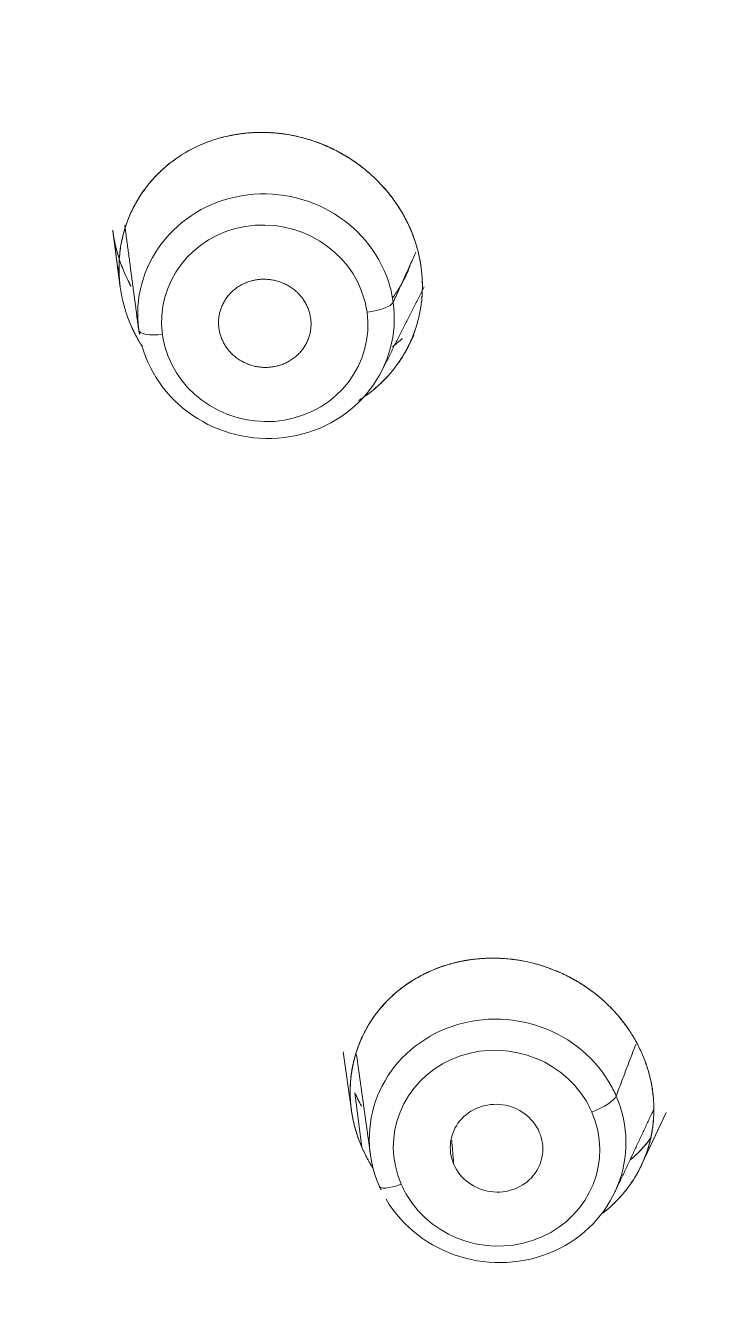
# Model space of a CAD drawing. Extents: x 5217 to 6345, y 0 to 827.
# Drawn here: x 5714.03 to 5722.29, y 477.09 to 492.23 of the extents above; entities that cross this region are included whole.
import ezdxf

# ---------------------------------------------------------------- set-up
doc = ezdxf.new("R2010")
doc.units = 0
doc.header["$LTSCALE"] = 30
doc.header["$MEASUREMENT"] = 0
doc.layers.add('1', color=7, linetype='CONTINUOUS')

msp = doc.modelspace()

# ---------------------------------------------------------------- linework, layer by layer
at = {"layer": '1', "color": 7, "linetype": 'Continuous', "lineweight": 18}
for p, q in [((5715.067, 489.795), (5715.156, 489.124)), ((5715.067, 489.795), (5715.156, 489.124)), ((5715.068, 489.787), (5715.157, 489.116)), ((5715.068, 489.787), (5715.157, 489.116)), ((5718.574, 488.412), (5718.643, 488.55)), ((5718.566, 488.397), (5718.574, 488.412)), ((5717.804, 480.041), (5717.902, 479.343)), ((5717.804, 480.041), (5717.902, 479.343)), ((5717.96, 480.01), (5718.127, 478.818)), ((5717.942, 479.556), (5718.025, 478.908)), ((5718.025, 478.908), (5717.942, 479.556)), ((5717.942, 479.556), (5718.025, 478.908)), ((5718.025, 478.908), (5717.942, 479.556)), ((5721.346, 478.698), (5721.638, 479.32)), ((5721.354, 478.716), (5721.638, 479.32))]:
    msp.add_line(p, q, dxfattribs=at)
for centre, major_axis, ratio, start_param, end_param in [((5757.244, 496.519), (-59.628, 0), 0.953717, 0, 1.529457), ((5757.244, 496.519), (-59.628, 0), 0.953717, 0, 1.529457), ((5716.887, 488.774), (-1.504, 0.254), 0.950356, 3.554809, 6.573626), ((5716.887, 488.774), (1.504, -0.254), 0.950356, 3.554809, 6.573626), ((5719.637, 478.984), (-1.508, 0.228), 0.946387, 3.799854, 6.818672), ((5719.637, 478.984), (1.508, -0.228), 0.946387, 3.799854, 6.818672), ((5719.624, 478.897), (-0.544, 0.082), 0.946387, 3.677079, 6.818672), ((5719.624, 478.897), (0.544, -0.082), 0.946387, 3.677079, 6.818672)]:
    msp.add_ellipse(centre, major_axis=major_axis, ratio=ratio, start_param=start_param, end_param=end_param, dxfattribs=at)
at = {"layer": '1', "color": 7, "linetype": 'Continuous', "lineweight": 13}
for centre, major_axis, ratio, start_param, end_param in [((5716.872, 488.69), (1.209, -0.205), 0.950356, 0.413216, 3.432033), ((5716.887, 488.774), (-1.504, 0.254), 0.950356, 3.432033, 3.554809), ((5716.872, 488.69), (1.209, -0.205), 0.950356, 0.290441, 0.413216), ((5718.102, 488.915), (0.297, 0.041), 0.298133, 4.618898, 6.097511), ((5716.872, 488.69), (1.209, -0.205), 0.950356, 3.554809, 6.573626), ((5715.674, 488.649), (0.297, 0.041), 0.298133, 3.140285, 4.618898), ((5716.872, 488.69), (1.209, -0.205), 0.950356, 3.432033, 3.554809), ((5719.624, 478.897), (1.213, -0.184), 0.946387, 0.658261, 3.677079), ((5719.637, 478.984), (-1.508, 0.228), 0.946387, 3.677079, 3.799854), ((5719.624, 478.897), (1.213, -0.184), 0.946387, 0.535486, 0.658261), ((5720.77, 479.421), (0.275, 0.12), 0.277816, 4.53995, 6.018563), ((5719.624, 478.897), (1.213, -0.184), 0.946387, 3.799854, 6.818672), ((5718.507, 478.566), (0.275, 0.12), 0.277816, 3.061337, 4.53995), ((5719.624, 478.897), (1.213, -0.184), 0.946387, 3.677079, 3.799854)]:
    msp.add_ellipse(centre, major_axis=major_axis, ratio=ratio, start_param=start_param, end_param=end_param, dxfattribs=at)
at = {"layer": '1', "color": 7, "linetype": 'Continuous', "lineweight": 18}
for points, knots in [([(5759.712, 439.668), (5760.292, 439.691), (5761.968, 439.78), (5764.735, 440.04), (5767.995, 440.52), (5771.222, 441.172), (5774.407, 441.992), (5777.54, 442.979), (5780.611, 444.129), (5783.61, 445.439), (5786.529, 446.905), (5789.359, 448.523), (5792.092, 450.287), (5794.718, 452.192), (5797.229, 454.232), (5799.619, 456.402), (5801.88, 458.694), (5804.005, 461.101), (5805.987, 463.617), (5807.821, 466.233), (5809.501, 468.942), (5811.021, 471.735), (5812.378, 474.604), (5813.566, 477.54), (5814.583, 480.534), (5815.426, 483.576), (5816.091, 486.659), (5816.577, 489.772), (5816.882, 492.905), (5817.005, 496.05), (5816.947, 499.196), (5816.706, 502.335), (5816.285, 505.456), (5815.684, 508.55), (5814.904, 511.608), (5813.949, 514.62), (5812.822, 517.578), (5811.525, 520.471), (5810.063, 523.292), (5808.44, 526.031), (5806.66, 528.681), (5804.731, 531.234), (5802.657, 533.681), (5800.444, 536.015), (5798.1, 538.229), (5795.631, 540.316), (5793.045, 542.27), (5790.35, 544.085), (5787.555, 545.755), (5784.667, 547.276), (5781.695, 548.643), (5778.649, 549.85), (5775.538, 550.896), (5772.371, 551.776), (5769.157, 552.489), (5765.908, 553.031), (5762.632, 553.401), (5759.34, 553.598), (5756.041, 553.622), (5752.746, 553.471), (5749.464, 553.148), (5746.207, 552.652), (5742.982, 551.986), (5739.802, 551.151), (5736.674, 550.149), (5733.609, 548.985), (5730.617, 547.661), (5727.705, 546.181), (5724.883, 544.551), (5722.16, 542.774), (5719.544, 540.857), (5717.043, 538.805), (5714.664, 536.624), (5712.415, 534.322), (5710.302, 531.904), (5708.333, 529.379), (5706.512, 526.755), (5704.847, 524.038), (5703.34, 521.238), (5701.998, 518.363), (5700.825, 515.422), (5699.823, 512.423), (5698.996, 509.377), (5698.347, 506.291), (5697.877, 503.176), (5697.588, 500.041), (5697.48, 496.896), (5697.555, 493.75), (5697.811, 490.612), (5698.249, 487.493), (5698.866, 484.402), (5699.661, 481.348), (5700.631, 478.34), (5701.774, 475.388), (5703.085, 472.5), (5704.562, 469.686), (5706.199, 466.954), (5707.991, 464.313), (5709.934, 461.769), (5712.021, 459.332), (5714.245, 457.008), (5716.601, 454.805), (5719.08, 452.73), (5721.676, 450.788), (5724.38, 448.985), (5727.184, 447.328), (5730.08, 445.82), (5733.058, 444.468), (5736.111, 443.274), (5739.227, 442.243), (5742.399, 441.377), (5745.616, 440.68), (5748.868, 440.153), (5751.926, 439.822), (5753.898, 439.702), (5754.776, 439.668)], [0, 0, 0, 0, 0.004702, 0.013606, 0.022511, 0.031416, 0.040321, 0.049226, 0.058131, 0.067035, 0.07594, 0.084844, 0.093748, 0.102652, 0.111556, 0.120459, 0.129362, 0.138265, 0.147168, 0.15607, 0.164972, 0.173874, 0.182775, 0.191676, 0.200577, 0.209478, 0.218378, 0.227279, 0.236179, 0.245079, 0.253978, 0.262878, 0.271778, 0.280678, 0.289578, 0.298478, 0.307379, 0.316279, 0.32518, 0.334081, 0.342982, 0.351884, 0.360785, 0.369687, 0.37859, 0.387493, 0.396396, 0.405299, 0.414202, 0.423106, 0.43201, 0.440914, 0.449818, 0.458723, 0.467628, 0.476532, 0.485437, 0.494342, 0.503247, 0.512152, 0.521057, 0.529962, 0.538867, 0.547772, 0.556677, 0.565582, 0.574486, 0.583391, 0.592295, 0.601199, 0.610103, 0.619007, 0.62791, 0.636813, 0.645716, 0.654619, 0.663521, 0.672423, 0.681325, 0.690226, 0.699127, 0.708028, 0.716929, 0.725829, 0.734729, 0.743629, 0.752529, 0.761429, 0.770329, 0.779229, 0.788129, 0.797029, 0.805929, 0.814829, 0.82373, 0.832631, 0.841532, 0.850433, 0.859334, 0.868236, 0.877138, 0.886041, 0.894944, 0.903847, 0.91275, 0.921653, 0.930557, 0.939461, 0.948365, 0.95727, 0.966174, 0.975079, 0.983983, 0.992888, 1, 1, 1, 1]), ([(5793.07, 451.033), (5793.622, 451.416), (5795.04, 452.443), (5797.228, 454.234), (5799.62, 456.401), (5801.88, 458.694), (5804.005, 461.101), (5805.987, 463.617), (5807.821, 466.233), (5809.501, 468.942), (5811.021, 471.735), (5812.378, 474.604), (5813.566, 477.54), (5814.583, 480.534), (5815.426, 483.576), (5816.091, 486.659), (5816.577, 489.772), (5816.882, 492.905), (5817.005, 496.05), (5816.947, 499.196), (5816.706, 502.335), (5816.285, 505.456), (5815.684, 508.55), (5814.904, 511.608), (5813.949, 514.62), (5812.822, 517.578), (5811.525, 520.471), (5810.063, 523.292), (5808.44, 526.031), (5806.66, 528.681), (5804.731, 531.234), (5802.657, 533.681), (5800.444, 536.015), (5798.1, 538.229), (5795.631, 540.316), (5793.045, 542.27), (5790.35, 544.085), (5787.555, 545.755), (5784.667, 547.276), (5781.695, 548.643), (5778.649, 549.85), (5775.538, 550.896), (5772.371, 551.776), (5769.157, 552.489), (5765.908, 553.031), (5762.632, 553.401), (5759.34, 553.598), (5756.041, 553.622), (5752.746, 553.471), (5749.464, 553.148), (5746.207, 552.652), (5742.982, 551.986), (5739.802, 551.151), (5736.674, 550.149), (5733.609, 548.985), (5730.617, 547.661), (5727.705, 546.181), (5724.883, 544.551), (5722.16, 542.774), (5719.544, 540.857), (5717.043, 538.805), (5714.664, 536.624), (5712.415, 534.322), (5710.302, 531.904), (5708.333, 529.379), (5706.512, 526.755), (5704.847, 524.038), (5703.34, 521.238), (5701.998, 518.363), (5700.825, 515.422), (5699.823, 512.423), (5698.996, 509.377), (5698.347, 506.291), (5697.877, 503.176), (5697.588, 500.041), (5697.48, 496.896), (5697.555, 493.75), (5697.811, 490.612), (5698.249, 487.493), (5698.866, 484.402), (5699.661, 481.348), (5700.631, 478.34), (5701.774, 475.388), (5703.085, 472.5), (5704.562, 469.686), (5706.199, 466.954), (5707.991, 464.313), (5709.934, 461.769), (5712.021, 459.332), (5714.246, 457.009), (5716.6, 454.804), (5719.085, 452.736), (5720.978, 451.284), (5722.066, 450.56), (5722.254, 450.437)], [0, 0, 0, 0, 0.006833, 0.017845, 0.028856, 0.039868, 0.050878, 0.061889, 0.072899, 0.083908, 0.094918, 0.105926, 0.116935, 0.127943, 0.138951, 0.149959, 0.160966, 0.171973, 0.18298, 0.193987, 0.204994, 0.216001, 0.227008, 0.238016, 0.249023, 0.26003, 0.271038, 0.282046, 0.293055, 0.304063, 0.315072, 0.326082, 0.337091, 0.348102, 0.359112, 0.370123, 0.381134, 0.392146, 0.403157, 0.414169, 0.425182, 0.436194, 0.447207, 0.45822, 0.469233, 0.480246, 0.491259, 0.502272, 0.513286, 0.524299, 0.535313, 0.546326, 0.557339, 0.568352, 0.579365, 0.590378, 0.601391, 0.612403, 0.623416, 0.634428, 0.645439, 0.656451, 0.667462, 0.678472, 0.689483, 0.700493, 0.711502, 0.722512, 0.73352, 0.744529, 0.755537, 0.766545, 0.777553, 0.78856, 0.799567, 0.810574, 0.821581, 0.832588, 0.843595, 0.854602, 0.865609, 0.876617, 0.887624, 0.898632, 0.90964, 0.920649, 0.931657, 0.942666, 0.953676, 0.964686, 0.975696, 0.986706, 0.997717, 1, 1, 1, 1]), ([(5715.157, 489.116), (5715.156, 489.123), (5715.154, 489.137), (5715.152, 489.158), (5715.15, 489.179), (5715.148, 489.2), (5715.146, 489.221), (5715.145, 489.241), (5715.144, 489.262), (5715.143, 489.283), (5715.142, 489.304), (5715.142, 489.325), (5715.142, 489.346), (5715.142, 489.367), (5715.142, 489.388), (5715.143, 489.408), (5715.144, 489.429), (5715.146, 489.471), (5715.152, 489.535), (5715.164, 489.618), (5715.181, 489.701), (5715.209, 489.811), (5715.255, 489.946), (5715.329, 490.101), (5715.42, 490.248), (5715.562, 490.43), (5715.774, 490.629), (5716.025, 490.777), (5716.242, 490.863), (5716.412, 490.911), (5716.588, 490.943), (5716.766, 490.958), (5716.945, 490.956), (5717.122, 490.937), (5717.296, 490.902), (5717.464, 490.853), (5717.625, 490.789), (5717.779, 490.711), (5717.926, 490.62), (5718.066, 490.516), (5718.196, 490.4), (5718.314, 490.273), (5718.42, 490.137), (5718.497, 490.017), (5718.551, 489.917), (5718.588, 489.841), (5718.621, 489.763), (5718.645, 489.698), (5718.662, 489.648), (5718.673, 489.612), (5718.683, 489.576), (5718.693, 489.54), (5718.701, 489.504), (5718.709, 489.468), (5718.716, 489.431), (5718.723, 489.395), (5718.726, 489.37), (5718.728, 489.358)], [0, 0, 0, 0, 0.003842, 0.007683, 0.011523, 0.015363, 0.019203, 0.023044, 0.026887, 0.030731, 0.034577, 0.038427, 0.04228, 0.046136, 0.049998, 0.053864, 0.057735, 0.061612, 0.077338, 0.093024, 0.108704, 0.124414, 0.156749, 0.188899, 0.22119, 0.253947, 0.318993, 0.382775, 0.414663, 0.44671, 0.479081, 0.510956, 0.542577, 0.574412, 0.605406, 0.636029, 0.666079, 0.696092, 0.726319, 0.756672, 0.787401, 0.817725, 0.847956, 0.87841, 0.893596, 0.908756, 0.92393, 0.939159, 0.945952, 0.952729, 0.959493, 0.966247, 0.972995, 0.979741, 0.986488, 0.99324, 1, 1, 1, 1]), ([(5715.157, 489.116), (5715.156, 489.123), (5715.154, 489.137), (5715.152, 489.158), (5715.15, 489.179), (5715.148, 489.2), (5715.146, 489.221), (5715.145, 489.241), (5715.144, 489.262), (5715.143, 489.283), (5715.142, 489.304), (5715.142, 489.325), (5715.142, 489.346), (5715.142, 489.367), (5715.142, 489.388), (5715.143, 489.408), (5715.144, 489.429), (5715.146, 489.471), (5715.152, 489.535), (5715.164, 489.618), (5715.181, 489.701), (5715.209, 489.811), (5715.255, 489.946), (5715.329, 490.101), (5715.42, 490.248), (5715.562, 490.43), (5715.774, 490.629), (5716.025, 490.777), (5716.242, 490.863), (5716.412, 490.911), (5716.588, 490.943), (5716.766, 490.958), (5716.945, 490.956), (5717.122, 490.937), (5717.296, 490.902), (5717.464, 490.853), (5717.625, 490.789), (5717.779, 490.711), (5717.926, 490.62), (5718.066, 490.516), (5718.196, 490.4), (5718.314, 490.273), (5718.42, 490.137), (5718.497, 490.017), (5718.551, 489.917), (5718.588, 489.841), (5718.621, 489.763), (5718.645, 489.698), (5718.662, 489.648), (5718.673, 489.612), (5718.683, 489.576), (5718.693, 489.54), (5718.701, 489.504), (5718.709, 489.468), (5718.716, 489.431), (5718.723, 489.395), (5718.726, 489.37), (5718.728, 489.358)], [0, 0, 0, 0, 0.003842, 0.007683, 0.011523, 0.015363, 0.019203, 0.023044, 0.026887, 0.030731, 0.034577, 0.038427, 0.04228, 0.046136, 0.049998, 0.053864, 0.057735, 0.061612, 0.077338, 0.093024, 0.108704, 0.124414, 0.156749, 0.188899, 0.22119, 0.253947, 0.318993, 0.382775, 0.414663, 0.44671, 0.479081, 0.510956, 0.542577, 0.574412, 0.605406, 0.636029, 0.666079, 0.696092, 0.726319, 0.756672, 0.787401, 0.817725, 0.847956, 0.87841, 0.893596, 0.908756, 0.92393, 0.939159, 0.945952, 0.952729, 0.959493, 0.966247, 0.972995, 0.979741, 0.986488, 0.99324, 1, 1, 1, 1]), ([(5718.728, 489.358), (5718.727, 489.365), (5718.725, 489.378), (5718.722, 489.398), (5718.719, 489.419), (5718.715, 489.439), (5718.711, 489.459), (5718.707, 489.479), (5718.702, 489.499), (5718.698, 489.519), (5718.693, 489.54), (5718.688, 489.56), (5718.682, 489.58), (5718.676, 489.6), (5718.671, 489.62), (5718.664, 489.64), (5718.658, 489.66), (5718.644, 489.7), (5718.622, 489.76), (5718.589, 489.839), (5718.551, 489.916), (5718.498, 490.015), (5718.423, 490.133), (5718.319, 490.268), (5718.199, 490.397), (5718.072, 490.511), (5717.939, 490.611), (5717.796, 490.701), (5717.637, 490.783), (5717.476, 490.848), (5717.304, 490.9), (5717.12, 490.939), (5716.963, 490.954), (5716.844, 490.957), (5716.779, 490.956), (5716.718, 490.953), (5716.655, 490.949), (5716.579, 490.94), (5716.494, 490.926), (5716.403, 490.907), (5716.305, 490.881), (5716.194, 490.844), (5716.081, 490.797), (5715.971, 490.741), (5715.866, 490.678), (5715.754, 490.599), (5715.639, 490.502), (5715.521, 490.38), (5715.415, 490.243), (5715.324, 490.092), (5715.253, 489.938), (5715.205, 489.799), (5715.174, 489.675), (5715.156, 489.566), (5715.144, 489.455), (5715.141, 489.368), (5715.142, 489.306), (5715.143, 489.268), (5715.145, 489.23), (5715.148, 489.192), (5715.152, 489.154), (5715.156, 489.129), (5715.157, 489.116)], [0, 0, 0, 0, 0.003718, 0.007442, 0.011172, 0.014909, 0.018651, 0.022399, 0.026153, 0.029913, 0.033679, 0.037452, 0.04123, 0.045015, 0.048805, 0.052602, 0.056405, 0.060214, 0.075564, 0.090905, 0.106239, 0.121567, 0.150728, 0.180688, 0.211794, 0.243276, 0.270331, 0.299196, 0.33122, 0.363886, 0.390061, 0.425489, 0.463242, 0.473406, 0.48894, 0.497764, 0.506337, 0.522869, 0.538515, 0.5532, 0.572836, 0.594147, 0.617136, 0.639714, 0.66232, 0.684954, 0.71606, 0.74611, 0.780285, 0.813667, 0.845319, 0.875619, 0.896304, 0.916936, 0.937514, 0.95804, 0.965105, 0.972141, 0.979148, 0.986127, 0.993078, 1, 1, 1, 1]), ([(5718.728, 489.358), (5718.727, 489.365), (5718.725, 489.378), (5718.722, 489.398), (5718.719, 489.419), (5718.715, 489.439), (5718.711, 489.459), (5718.707, 489.479), (5718.702, 489.499), (5718.698, 489.519), (5718.693, 489.54), (5718.688, 489.56), (5718.682, 489.58), (5718.676, 489.6), (5718.671, 489.62), (5718.664, 489.64), (5718.658, 489.66), (5718.644, 489.7), (5718.622, 489.76), (5718.589, 489.839), (5718.551, 489.916), (5718.498, 490.015), (5718.423, 490.133), (5718.319, 490.268), (5718.199, 490.397), (5718.072, 490.511), (5717.939, 490.611), (5717.796, 490.701), (5717.637, 490.783), (5717.476, 490.848), (5717.304, 490.9), (5717.137, 490.935), (5716.979, 490.953), (5716.86, 490.957), (5716.778, 490.956), (5716.718, 490.953), (5716.655, 490.949), (5716.579, 490.94), (5716.494, 490.926), (5716.403, 490.907), (5716.305, 490.881), (5716.194, 490.844), (5716.081, 490.797), (5715.971, 490.741), (5715.866, 490.678), (5715.754, 490.599), (5715.639, 490.502), (5715.521, 490.38), (5715.415, 490.243), (5715.324, 490.092), (5715.253, 489.938), (5715.208, 489.807), (5715.181, 489.7), (5715.164, 489.618), (5715.152, 489.534), (5715.146, 489.465), (5715.143, 489.412), (5715.142, 489.375), (5715.141, 489.338), (5715.142, 489.3), (5715.143, 489.263), (5715.146, 489.226), (5715.149, 489.19), (5715.152, 489.153), (5715.156, 489.129), (5715.157, 489.116)], [0, 0, 0, 0, 0.003718, 0.007442, 0.011172, 0.014908, 0.01865, 0.022398, 0.026152, 0.029913, 0.033679, 0.037451, 0.041229, 0.045014, 0.048804, 0.052601, 0.056404, 0.060213, 0.075562, 0.090904, 0.106237, 0.121565, 0.150725, 0.180685, 0.21179, 0.243272, 0.270327, 0.299191, 0.331214, 0.36388, 0.390054, 0.425482, 0.453983, 0.473858, 0.488941, 0.497765, 0.506338, 0.52287, 0.538515, 0.5532, 0.572836, 0.594146, 0.617135, 0.639713, 0.662318, 0.684952, 0.716057, 0.746107, 0.780281, 0.813663, 0.845314, 0.875613, 0.891367, 0.907109, 0.92284, 0.938559, 0.945479, 0.952377, 0.95925, 0.9661, 0.972927, 0.97973, 0.98651, 0.993267, 1, 1, 1, 1]), ([(5715.284, 489.129), (5715.28, 489.136), (5715.261, 489.173), (5715.228, 489.239), (5715.189, 489.329), (5715.161, 489.403), (5715.142, 489.461), (5715.13, 489.502), (5715.118, 489.542), (5715.107, 489.583), (5715.097, 489.624), (5715.088, 489.664), (5715.081, 489.705), (5715.074, 489.746), (5715.07, 489.773), (5715.068, 489.787)], [0, 0, 0, 0, 0.036025, 0.175773, 0.315394, 0.454893, 0.516308, 0.57751, 0.638501, 0.699279, 0.759846, 0.820201, 0.880345, 0.940278, 1, 1, 1, 1]), ([(5715.068, 489.787), (5715.069, 489.779), (5715.071, 489.765), (5715.074, 489.743), (5715.078, 489.721), (5715.082, 489.699), (5715.086, 489.678), (5715.09, 489.656), (5715.095, 489.634), (5715.1, 489.613), (5715.105, 489.591), (5715.111, 489.57), (5715.116, 489.548), (5715.122, 489.526), (5715.129, 489.505), (5715.135, 489.484), (5715.142, 489.462), (5715.149, 489.441), (5715.164, 489.396), (5715.19, 489.328), (5715.228, 489.238), (5715.261, 489.172), (5715.28, 489.136), (5715.284, 489.129)], [0, 0, 0, 0, 0.032098, 0.064189, 0.096274, 0.128359, 0.160447, 0.192542, 0.224647, 0.256767, 0.288904, 0.321063, 0.353248, 0.385462, 0.417708, 0.449992, 0.482315, 0.514682, 0.547097, 0.686708, 0.825953, 0.96513, 1, 1, 1, 1]), ([(5715.068, 489.787), (5715.069, 489.779), (5715.071, 489.765), (5715.074, 489.743), (5715.078, 489.721), (5715.082, 489.699), (5715.086, 489.678), (5715.09, 489.656), (5715.095, 489.634), (5715.1, 489.613), (5715.105, 489.591), (5715.111, 489.57), (5715.116, 489.548), (5715.122, 489.526), (5715.129, 489.505), (5715.135, 489.484), (5715.142, 489.462), (5715.149, 489.441), (5715.164, 489.396), (5715.19, 489.328), (5715.228, 489.238), (5715.261, 489.172), (5715.28, 489.136), (5715.284, 489.129)], [0, 0, 0, 0, 0.032098, 0.064189, 0.096274, 0.128359, 0.160447, 0.192542, 0.224647, 0.256767, 0.288904, 0.321063, 0.353248, 0.385462, 0.417708, 0.449992, 0.482315, 0.514682, 0.547097, 0.686708, 0.825953, 0.96513, 1, 1, 1, 1]), ([(5715.284, 489.129), (5715.28, 489.136), (5715.261, 489.173), (5715.228, 489.239), (5715.189, 489.329), (5715.161, 489.403), (5715.142, 489.461), (5715.13, 489.502), (5715.118, 489.542), (5715.107, 489.583), (5715.097, 489.624), (5715.088, 489.664), (5715.081, 489.705), (5715.074, 489.746), (5715.07, 489.773), (5715.068, 489.787)], [0, 0, 0, 0, 0.036025, 0.175773, 0.315394, 0.454893, 0.516308, 0.57751, 0.638501, 0.699279, 0.759846, 0.820201, 0.880345, 0.940278, 1, 1, 1, 1]), ([(5718.604, 489.395), (5718.579, 489.322), (5718.548, 489.251), (5718.488, 489.138), (5718.461, 489.094), (5718.418, 489.031), (5718.405, 489.012), (5718.39, 488.993)], [0, 0, 0, 0, 0.508192, 0.508192, 0.845973, 0.845973, 1, 1, 1, 1]), ([(5717.984, 487.773), (5717.995, 487.78), (5718.056, 487.819), (5718.159, 487.894), (5718.28, 488.004), (5718.388, 488.122), (5718.485, 488.254), (5718.57, 488.399), (5718.638, 488.549), (5718.68, 488.677), (5718.706, 488.782), (5718.722, 488.864), (5718.734, 488.946), (5718.74, 489.015), (5718.743, 489.071), (5718.744, 489.112), (5718.744, 489.153), (5718.743, 489.195), (5718.74, 489.236), (5718.737, 489.277), (5718.733, 489.317), (5718.73, 489.345), (5718.728, 489.358)], [0, 0, 0, 0, 0.020717, 0.117652, 0.204262, 0.285161, 0.378354, 0.47048, 0.559078, 0.645294, 0.689999, 0.734735, 0.779506, 0.824314, 0.846521, 0.868656, 0.890721, 0.912716, 0.934641, 0.956496, 0.978282, 1, 1, 1, 1]), ([(5717.984, 487.773), (5717.995, 487.78), (5718.056, 487.819), (5718.159, 487.894), (5718.28, 488.004), (5718.388, 488.122), (5718.485, 488.254), (5718.57, 488.399), (5718.638, 488.549), (5718.68, 488.677), (5718.706, 488.782), (5718.722, 488.864), (5718.734, 488.946), (5718.74, 489.015), (5718.743, 489.071), (5718.744, 489.112), (5718.744, 489.153), (5718.743, 489.195), (5718.74, 489.236), (5718.737, 489.277), (5718.733, 489.317), (5718.73, 489.345), (5718.728, 489.358)], [0, 0, 0, 0, 0.020717, 0.117652, 0.204262, 0.285161, 0.378354, 0.47048, 0.559078, 0.645294, 0.689999, 0.734735, 0.779506, 0.824314, 0.846521, 0.868656, 0.890721, 0.912716, 0.934641, 0.956496, 0.978282, 1, 1, 1, 1]), ([(5718.728, 489.358), (5718.729, 489.351), (5718.731, 489.337), (5718.733, 489.317), (5718.735, 489.296), (5718.737, 489.275), (5718.739, 489.255), (5718.74, 489.234), (5718.742, 489.213), (5718.742, 489.193), (5718.743, 489.172), (5718.743, 489.151), (5718.744, 489.131), (5718.743, 489.11), (5718.743, 489.089), (5718.742, 489.069), (5718.741, 489.048), (5718.739, 489.006), (5718.734, 488.945), (5718.722, 488.863), (5718.706, 488.782), (5718.68, 488.675), (5718.636, 488.545), (5718.568, 488.394), (5718.483, 488.251), (5718.383, 488.117), (5718.27, 487.993), (5718.156, 487.893), (5718.079, 487.836), (5718.046, 487.813)], [0, 0, 0, 0, 0.011512, 0.023014, 0.03451, 0.046001, 0.057488, 0.068975, 0.080462, 0.091952, 0.103447, 0.114949, 0.126459, 0.137979, 0.149512, 0.161059, 0.172622, 0.184204, 0.230563, 0.276799, 0.323032, 0.369385, 0.462599, 0.555873, 0.649762, 0.74442, 0.838958, 0.93288, 1, 1, 1, 1]), ([(5718.728, 489.358), (5718.729, 489.351), (5718.731, 489.337), (5718.733, 489.317), (5718.735, 489.296), (5718.737, 489.275), (5718.739, 489.255), (5718.74, 489.234), (5718.742, 489.213), (5718.742, 489.193), (5718.743, 489.172), (5718.743, 489.151), (5718.744, 489.131), (5718.743, 489.11), (5718.743, 489.089), (5718.742, 489.069), (5718.741, 489.048), (5718.739, 489.006), (5718.734, 488.945), (5718.722, 488.863), (5718.706, 488.782), (5718.68, 488.675), (5718.636, 488.545), (5718.568, 488.394), (5718.483, 488.251), (5718.383, 488.117), (5718.27, 487.993), (5718.156, 487.893), (5718.079, 487.836), (5718.046, 487.813)], [0, 0, 0, 0, 0.011512, 0.023014, 0.03451, 0.046001, 0.057488, 0.068975, 0.080462, 0.091952, 0.103447, 0.114949, 0.126459, 0.137979, 0.149512, 0.161059, 0.172622, 0.184204, 0.230563, 0.276799, 0.323032, 0.369385, 0.462599, 0.555873, 0.649762, 0.74442, 0.838958, 0.93288, 1, 1, 1, 1]), ([(5715.157, 489.116), (5715.158, 489.11), (5715.16, 489.096), (5715.163, 489.076), (5715.167, 489.056), (5715.17, 489.036), (5715.174, 489.016), (5715.178, 488.996), (5715.183, 488.976), (5715.187, 488.956), (5715.192, 488.936), (5715.197, 488.916), (5715.203, 488.896), (5715.208, 488.876), (5715.214, 488.856), (5715.22, 488.836), (5715.227, 488.816), (5715.24, 488.776), (5715.262, 488.717), (5715.295, 488.639), (5715.332, 488.562), (5715.371, 488.49), (5715.398, 488.444), (5715.411, 488.424)], [0, 0, 0, 0, 0.027592, 0.055229, 0.082909, 0.110634, 0.138402, 0.166215, 0.194072, 0.221973, 0.249918, 0.277908, 0.305942, 0.33402, 0.362143, 0.39031, 0.418521, 0.446777, 0.560596, 0.674376, 0.788121, 0.901832, 1, 1, 1, 1]), ([(5715.33, 488.567), (5715.318, 488.591), (5715.294, 488.64), (5715.262, 488.717), (5715.238, 488.783), (5715.22, 488.836), (5715.208, 488.875), (5715.197, 488.915), (5715.187, 488.955), (5715.178, 488.995), (5715.17, 489.035), (5715.163, 489.076), (5715.159, 489.103), (5715.157, 489.116)], [0, 0, 0, 0, 0.136748, 0.282074, 0.427703, 0.499433, 0.571038, 0.642551, 0.714009, 0.785447, 0.856901, 0.928407, 1, 1, 1, 1]), ([(5715.157, 489.116), (5715.158, 489.11), (5715.16, 489.096), (5715.163, 489.076), (5715.167, 489.056), (5715.17, 489.036), (5715.174, 489.016), (5715.178, 488.996), (5715.183, 488.976), (5715.187, 488.956), (5715.192, 488.936), (5715.197, 488.916), (5715.203, 488.896), (5715.208, 488.876), (5715.214, 488.856), (5715.22, 488.836), (5715.227, 488.816), (5715.24, 488.776), (5715.262, 488.717), (5715.295, 488.639), (5715.332, 488.562), (5715.371, 488.49), (5715.398, 488.444), (5715.411, 488.424)], [0, 0, 0, 0, 0.027592, 0.055229, 0.082909, 0.110634, 0.138402, 0.166215, 0.194072, 0.221973, 0.249918, 0.277908, 0.305942, 0.33402, 0.362143, 0.39031, 0.418521, 0.446777, 0.560596, 0.674376, 0.788121, 0.901832, 1, 1, 1, 1]), ([(5715.373, 488.487), (5715.373, 488.487), (5715.359, 488.512), (5715.332, 488.562), (5715.295, 488.639), (5715.262, 488.717), (5715.238, 488.783), (5715.22, 488.836), (5715.208, 488.875), (5715.197, 488.915), (5715.187, 488.955), (5715.178, 488.995), (5715.17, 489.035), (5715.163, 489.076), (5715.159, 489.103), (5715.157, 489.116)], [0, 0, 0, 0, 0.000041, 0.12621, 0.252116, 0.378021, 0.504187, 0.566331, 0.628366, 0.690322, 0.75223, 0.814121, 0.876025, 0.937975, 1, 1, 1, 1]), ([(5718.39, 488.412), (5718.4, 488.419), (5718.438, 488.451), (5718.476, 488.484), (5718.504, 488.51)], [0, 0, 0, 0, 0.243344, 1, 1, 1, 1]), ([(5718.39, 488.412), (5718.4, 488.419), (5718.438, 488.451), (5718.476, 488.484), (5718.504, 488.51)], [0, 0, 0, 0, 0.243344, 1, 1, 1, 1]), ([(5718.025, 478.908), (5718.023, 478.914), (5718.017, 478.927), (5718.009, 478.947), (5718.001, 478.966), (5717.994, 478.986), (5717.986, 479.006), (5717.979, 479.025), (5717.972, 479.045), (5717.966, 479.065), (5717.96, 479.085), (5717.954, 479.105), (5717.948, 479.125), (5717.942, 479.146), (5717.937, 479.166), (5717.932, 479.186), (5717.927, 479.207), (5717.918, 479.248), (5717.906, 479.31), (5717.895, 479.394), (5717.888, 479.478), (5717.884, 479.591), (5717.891, 479.733), (5717.919, 479.901), (5717.965, 480.065), (5718.051, 480.276), (5718.198, 480.519), (5718.396, 480.724), (5718.578, 480.86), (5718.727, 480.948), (5718.885, 481.022), (5719.05, 481.08), (5719.221, 481.122), (5719.394, 481.147), (5719.569, 481.156), (5719.742, 481.149), (5719.912, 481.127), (5720.08, 481.09), (5720.245, 481.038), (5720.407, 480.971), (5720.562, 480.891), (5720.709, 480.798), (5720.847, 480.693), (5720.953, 480.595), (5721.032, 480.512), (5721.088, 480.447), (5721.14, 480.38), (5721.181, 480.324), (5721.211, 480.279), (5721.231, 480.247), (5721.251, 480.215), (5721.27, 480.183), (5721.288, 480.15), (5721.305, 480.117), (5721.322, 480.083), (5721.338, 480.05), (5721.348, 480.027), (5721.353, 480.016)], [0, 0, 0, 0, 0.003842, 0.007683, 0.011523, 0.015363, 0.019203, 0.023044, 0.026887, 0.030731, 0.034577, 0.038427, 0.04228, 0.046136, 0.049998, 0.053864, 0.057735, 0.061612, 0.077338, 0.093023, 0.108703, 0.124414, 0.156742, 0.18889, 0.221185, 0.253947, 0.318977, 0.382775, 0.41466, 0.44671, 0.47908, 0.510956, 0.542578, 0.574412, 0.605409, 0.636029, 0.666083, 0.696092, 0.726323, 0.756672, 0.787407, 0.817735, 0.847964, 0.87841, 0.893596, 0.908757, 0.923931, 0.939159, 0.945952, 0.952729, 0.959493, 0.966247, 0.972995, 0.979741, 0.986488, 0.99324, 1, 1, 1, 1]), ([(5721.353, 480.016), (5721.35, 480.022), (5721.345, 480.034), (5721.336, 480.053), (5721.327, 480.072), (5721.318, 480.09), (5721.309, 480.109), (5721.3, 480.127), (5721.29, 480.146), (5721.28, 480.164), (5721.27, 480.182), (5721.259, 480.2), (5721.249, 480.219), (5721.238, 480.237), (5721.226, 480.255), (5721.215, 480.272), (5721.203, 480.29), (5721.18, 480.326), (5721.142, 480.378), (5721.089, 480.446), (5721.032, 480.511), (5720.954, 480.593), (5720.851, 480.689), (5720.715, 480.794), (5720.566, 480.889), (5720.414, 480.968), (5720.259, 481.033), (5720.1, 481.085), (5719.926, 481.125), (5719.755, 481.147), (5719.578, 481.156), (5719.391, 481.148), (5719.238, 481.124), (5719.124, 481.098), (5719.063, 481.082), (5719.005, 481.064), (5718.947, 481.044), (5718.878, 481.017), (5718.8, 480.983), (5718.719, 480.942), (5718.633, 480.893), (5718.537, 480.829), (5718.443, 480.757), (5718.354, 480.676), (5718.271, 480.59), (5718.186, 480.486), (5718.104, 480.364), (5718.026, 480.218), (5717.963, 480.061), (5717.918, 479.895), (5717.892, 479.731), (5717.885, 479.594), (5717.887, 479.485), (5717.894, 479.4), (5717.905, 479.315), (5717.918, 479.246), (5717.93, 479.194), (5717.939, 479.157), (5717.949, 479.12), (5717.96, 479.084), (5717.971, 479.048), (5717.984, 479.012), (5717.997, 478.977), (5718.011, 478.942), (5718.02, 478.919), (5718.025, 478.908)], [0, 0, 0, 0, 0.003718, 0.007442, 0.011172, 0.014908, 0.01865, 0.022399, 0.026153, 0.029913, 0.033679, 0.037451, 0.04123, 0.045014, 0.048805, 0.052602, 0.056405, 0.060214, 0.075563, 0.090904, 0.106238, 0.121566, 0.150726, 0.180686, 0.211792, 0.243274, 0.270329, 0.299193, 0.331217, 0.363883, 0.390057, 0.425485, 0.463237, 0.473402, 0.488935, 0.497759, 0.506333, 0.522864, 0.53851, 0.553195, 0.572831, 0.594142, 0.61713, 0.639708, 0.662314, 0.684948, 0.716053, 0.746103, 0.779849, 0.812828, 0.844117, 0.874093, 0.890007, 0.905922, 0.92184, 0.937758, 0.94477, 0.951757, 0.958721, 0.965661, 0.972576, 0.979468, 0.986336, 0.99318, 1, 1, 1, 1]), ([(5721.353, 480.016), (5721.35, 480.022), (5721.345, 480.034), (5721.336, 480.053), (5721.327, 480.072), (5721.318, 480.09), (5721.309, 480.109), (5721.3, 480.127), (5721.29, 480.146), (5721.28, 480.164), (5721.27, 480.182), (5721.259, 480.2), (5721.249, 480.219), (5721.238, 480.237), (5721.226, 480.255), (5721.215, 480.272), (5721.203, 480.29), (5721.18, 480.326), (5721.142, 480.378), (5721.089, 480.446), (5721.032, 480.511), (5720.954, 480.593), (5720.851, 480.689), (5720.715, 480.794), (5720.566, 480.889), (5720.414, 480.968), (5720.259, 481.033), (5720.1, 481.085), (5719.926, 481.125), (5719.792, 481.143), (5719.662, 481.152), (5719.534, 481.155), (5719.357, 481.143), (5719.221, 481.121), (5719.118, 481.097), (5719.061, 481.081), (5719.005, 481.064), (5718.947, 481.044), (5718.878, 481.017), (5718.8, 480.983), (5718.719, 480.942), (5718.633, 480.893), (5718.537, 480.829), (5718.443, 480.757), (5718.354, 480.676), (5718.271, 480.59), (5718.186, 480.486), (5718.104, 480.364), (5718.025, 480.217), (5717.962, 480.059), (5717.917, 479.891), (5717.891, 479.725), (5717.885, 479.587), (5717.888, 479.477), (5717.895, 479.393), (5717.906, 479.31), (5717.919, 479.242), (5717.931, 479.19), (5717.94, 479.153), (5717.95, 479.117), (5717.961, 479.082), (5717.972, 479.046), (5717.984, 479.011), (5717.997, 478.976), (5718.011, 478.942), (5718.02, 478.919), (5718.025, 478.908)], [0, 0, 0, 0, 0.003718, 0.007442, 0.011172, 0.014908, 0.01865, 0.022398, 0.026152, 0.029913, 0.033679, 0.037451, 0.041229, 0.045014, 0.048804, 0.052601, 0.056404, 0.060213, 0.075563, 0.090904, 0.106237, 0.121565, 0.150725, 0.180685, 0.21179, 0.243272, 0.270327, 0.299191, 0.331215, 0.36388, 0.370542, 0.400202, 0.431811, 0.465522, 0.474588, 0.48894, 0.497764, 0.506338, 0.522869, 0.538515, 0.5532, 0.572836, 0.594146, 0.617134, 0.639712, 0.662318, 0.684951, 0.716057, 0.746106, 0.78028, 0.813663, 0.845314, 0.875613, 0.891367, 0.907109, 0.92284, 0.938559, 0.945479, 0.952377, 0.95925, 0.9661, 0.972927, 0.97973, 0.98651, 0.993267, 1, 1, 1, 1]), ([(5718.025, 478.908), (5718.023, 478.914), (5718.017, 478.927), (5718.009, 478.947), (5718.001, 478.966), (5717.994, 478.986), (5717.986, 479.006), (5717.979, 479.025), (5717.972, 479.045), (5717.966, 479.065), (5717.96, 479.085), (5717.954, 479.105), (5717.948, 479.125), (5717.942, 479.146), (5717.937, 479.166), (5717.932, 479.186), (5717.927, 479.207), (5717.918, 479.248), (5717.906, 479.31), (5717.895, 479.394), (5717.888, 479.478), (5717.884, 479.591), (5717.891, 479.733), (5717.919, 479.901), (5717.965, 480.065), (5718.051, 480.276), (5718.198, 480.519), (5718.396, 480.724), (5718.578, 480.86), (5718.727, 480.948), (5718.885, 481.022), (5719.05, 481.08), (5719.221, 481.122), (5719.394, 481.147), (5719.569, 481.156), (5719.742, 481.149), (5719.912, 481.127), (5720.08, 481.09), (5720.245, 481.038), (5720.407, 480.971), (5720.562, 480.891), (5720.709, 480.798), (5720.847, 480.693), (5720.953, 480.595), (5721.032, 480.512), (5721.088, 480.447), (5721.14, 480.38), (5721.181, 480.324), (5721.211, 480.279), (5721.231, 480.247), (5721.251, 480.215), (5721.27, 480.183), (5721.288, 480.15), (5721.305, 480.117), (5721.322, 480.083), (5721.338, 480.05), (5721.348, 480.027), (5721.353, 480.016)], [0, 0, 0, 0, 0.003842, 0.007683, 0.011523, 0.015363, 0.019203, 0.023044, 0.026887, 0.030731, 0.034577, 0.038427, 0.04228, 0.046136, 0.049998, 0.053864, 0.057735, 0.061612, 0.077338, 0.093023, 0.108703, 0.124414, 0.156742, 0.18889, 0.221185, 0.253947, 0.318977, 0.382775, 0.41466, 0.44671, 0.47908, 0.510956, 0.542578, 0.574412, 0.605409, 0.636029, 0.666083, 0.696092, 0.726323, 0.756672, 0.787407, 0.817735, 0.847964, 0.87841, 0.893596, 0.908757, 0.923931, 0.939159, 0.945952, 0.952729, 0.959493, 0.966247, 0.972995, 0.979741, 0.986488, 0.99324, 1, 1, 1, 1]), ([(5720.884, 478.125), (5720.916, 478.15), (5720.993, 478.214), (5721.106, 478.328), (5721.212, 478.462), (5721.297, 478.598), (5721.367, 478.739), (5721.424, 478.89), (5721.465, 479.051), (5721.488, 479.212), (5721.494, 479.346), (5721.49, 479.454), (5721.482, 479.537), (5721.471, 479.619), (5721.458, 479.688), (5721.445, 479.742), (5721.435, 479.782), (5721.424, 479.822), (5721.411, 479.861), (5721.398, 479.9), (5721.384, 479.939), (5721.369, 479.978), (5721.358, 480.003), (5721.353, 480.016)], [0, 0, 0, 0, 0.057644, 0.143893, 0.228636, 0.304351, 0.375075, 0.456545, 0.537084, 0.614538, 0.68991, 0.728991, 0.7681, 0.80724, 0.846412, 0.865826, 0.885177, 0.904466, 0.923695, 0.942862, 0.961968, 0.981014, 1, 1, 1, 1]), ([(5720.884, 478.125), (5720.916, 478.15), (5720.993, 478.214), (5721.106, 478.328), (5721.212, 478.462), (5721.297, 478.598), (5721.367, 478.739), (5721.424, 478.89), (5721.465, 479.051), (5721.488, 479.212), (5721.494, 479.346), (5721.49, 479.454), (5721.482, 479.537), (5721.471, 479.619), (5721.458, 479.688), (5721.445, 479.742), (5721.435, 479.782), (5721.424, 479.822), (5721.411, 479.861), (5721.398, 479.9), (5721.384, 479.939), (5721.369, 479.978), (5721.358, 480.003), (5721.353, 480.016)], [0, 0, 0, 0, 0.057644, 0.143893, 0.228636, 0.304351, 0.375075, 0.456545, 0.537084, 0.614538, 0.68991, 0.728991, 0.7681, 0.80724, 0.846412, 0.865826, 0.885177, 0.904466, 0.923695, 0.942862, 0.961968, 0.981014, 1, 1, 1, 1]), ([(5721.353, 480.016), (5721.356, 480.009), (5721.361, 479.996), (5721.369, 479.977), (5721.377, 479.958), (5721.384, 479.938), (5721.392, 479.919), (5721.399, 479.899), (5721.405, 479.879), (5721.412, 479.859), (5721.418, 479.84), (5721.424, 479.82), (5721.43, 479.8), (5721.435, 479.78), (5721.441, 479.76), (5721.446, 479.74), (5721.45, 479.719), (5721.46, 479.679), (5721.471, 479.618), (5721.483, 479.536), (5721.49, 479.454), (5721.494, 479.344), (5721.488, 479.207), (5721.464, 479.045), (5721.423, 478.886), (5721.364, 478.732), (5721.291, 478.585), (5721.201, 478.447), (5721.097, 478.319), (5720.995, 478.216), (5720.926, 478.159), (5720.9, 478.138)], [0, 0, 0, 0, 0.009759, 0.019511, 0.029256, 0.038998, 0.048737, 0.058475, 0.068213, 0.077954, 0.087699, 0.097449, 0.107207, 0.116974, 0.126751, 0.13654, 0.146343, 0.156161, 0.195465, 0.234662, 0.273856, 0.31315, 0.392179, 0.471248, 0.550851, 0.631091, 0.711266, 0.790897, 0.870769, 0.95167, 1, 1, 1, 1]), ([(5721.353, 480.016), (5721.356, 480.009), (5721.361, 479.996), (5721.369, 479.977), (5721.377, 479.958), (5721.384, 479.938), (5721.392, 479.919), (5721.399, 479.899), (5721.405, 479.879), (5721.412, 479.859), (5721.418, 479.84), (5721.424, 479.82), (5721.43, 479.8), (5721.435, 479.78), (5721.441, 479.76), (5721.446, 479.74), (5721.45, 479.719), (5721.46, 479.679), (5721.471, 479.618), (5721.483, 479.536), (5721.49, 479.454), (5721.494, 479.344), (5721.488, 479.207), (5721.464, 479.045), (5721.423, 478.886), (5721.364, 478.732), (5721.291, 478.585), (5721.201, 478.447), (5721.097, 478.319), (5720.995, 478.216), (5720.926, 478.159), (5720.9, 478.138)], [0, 0, 0, 0, 0.009759, 0.019511, 0.029256, 0.038998, 0.048737, 0.058475, 0.068213, 0.077954, 0.087699, 0.097449, 0.107207, 0.116974, 0.126751, 0.13654, 0.146343, 0.156161, 0.195465, 0.234662, 0.273856, 0.31315, 0.392179, 0.471248, 0.550851, 0.631091, 0.711266, 0.790897, 0.870769, 0.95167, 1, 1, 1, 1]), ([(5718.02, 479.397), (5718.018, 479.4), (5718.01, 479.415), (5717.995, 479.443), (5717.976, 479.481), (5717.959, 479.518), (5717.947, 479.544), (5717.942, 479.556)], [0, 0, 0, 0, 0.061488, 0.297353, 0.532393, 0.766609, 1, 1, 1, 1]), ([(5717.942, 479.556), (5717.945, 479.549), (5717.951, 479.536), (5717.96, 479.516), (5717.969, 479.496), (5717.979, 479.476), (5717.989, 479.456), (5717.999, 479.436), (5718.01, 479.416), (5718.017, 479.403), (5718.02, 479.397)], [0, 0, 0, 0, 0.125306, 0.250582, 0.375842, 0.5011, 0.626372, 0.751672, 0.877014, 1, 1, 1, 1]), ([(5717.942, 479.556), (5717.945, 479.549), (5717.951, 479.536), (5717.96, 479.516), (5717.969, 479.496), (5717.979, 479.476), (5717.989, 479.456), (5717.999, 479.436), (5718.01, 479.416), (5718.017, 479.403), (5718.02, 479.397)], [0, 0, 0, 0, 0.125306, 0.250582, 0.375842, 0.5011, 0.626372, 0.751672, 0.877014, 1, 1, 1, 1]), ([(5718.02, 479.397), (5718.018, 479.4), (5718.01, 479.415), (5717.995, 479.443), (5717.976, 479.481), (5717.959, 479.518), (5717.947, 479.544), (5717.942, 479.556)], [0, 0, 0, 0, 0.061488, 0.297353, 0.532393, 0.766609, 1, 1, 1, 1]), ([(5721.456, 479.018), (5721.437, 478.993), (5721.378, 478.918), (5721.296, 478.832), (5721.232, 478.773), (5721.214, 478.757)], [0, 0, 0, 0, 0.263417, 0.801557, 1, 1, 1, 1]), ([(5721.456, 479.018), (5721.437, 478.993), (5721.378, 478.918), (5721.296, 478.832), (5721.232, 478.773), (5721.214, 478.757)], [0, 0, 0, 0, 0.263417, 0.801557, 1, 1, 1, 1]), ([(5721.223, 478.765), (5721.238, 478.778), (5721.296, 478.831), (5721.361, 478.899), (5721.408, 478.956), (5721.418, 478.968)], [0, 0, 0, 0, 0.208655, 0.836108, 1, 1, 1, 1]), ([(5721.223, 478.765), (5721.238, 478.778), (5721.296, 478.831), (5721.361, 478.899), (5721.408, 478.956), (5721.418, 478.968)], [0, 0, 0, 0, 0.208655, 0.836108, 1, 1, 1, 1]), ([(5718.025, 478.908), (5718.028, 478.902), (5718.034, 478.889), (5718.042, 478.871), (5718.051, 478.852), (5718.06, 478.834), (5718.069, 478.815), (5718.078, 478.797), (5718.088, 478.779), (5718.098, 478.76), (5718.108, 478.742), (5718.118, 478.724), (5718.129, 478.706), (5718.139, 478.688), (5718.149, 478.673), (5718.155, 478.663), (5718.157, 478.66)], [0, 0, 0, 0, 0.07278, 0.145677, 0.21869, 0.291819, 0.365064, 0.438426, 0.511905, 0.5855, 0.659212, 0.73304, 0.806985, 0.881048, 0.955227, 1, 1, 1, 1]), ([(5718.157, 478.66), (5718.151, 478.669), (5718.138, 478.69), (5718.118, 478.723), (5718.098, 478.759), (5718.078, 478.796), (5718.06, 478.833), (5718.042, 478.87), (5718.031, 478.895), (5718.025, 478.908)], [0, 0, 0, 0, 0.115635, 0.263069, 0.410389, 0.557668, 0.70498, 0.8524, 1, 1, 1, 1]), ([(5718.025, 478.908), (5718.028, 478.902), (5718.034, 478.889), (5718.042, 478.871), (5718.051, 478.852), (5718.06, 478.834), (5718.069, 478.815), (5718.078, 478.797), (5718.088, 478.779), (5718.098, 478.76), (5718.108, 478.742), (5718.118, 478.724), (5718.129, 478.706), (5718.139, 478.688), (5718.149, 478.673), (5718.155, 478.663), (5718.157, 478.66)], [0, 0, 0, 0, 0.07278, 0.145677, 0.21869, 0.291819, 0.365064, 0.438426, 0.511905, 0.5855, 0.659212, 0.73304, 0.806985, 0.881048, 0.955227, 1, 1, 1, 1]), ([(5718.157, 478.66), (5718.151, 478.669), (5718.138, 478.69), (5718.118, 478.723), (5718.098, 478.759), (5718.078, 478.796), (5718.06, 478.833), (5718.042, 478.87), (5718.031, 478.895), (5718.025, 478.908)], [0, 0, 0, 0, 0.115635, 0.263069, 0.410389, 0.557668, 0.70498, 0.8524, 1, 1, 1, 1])]:
    msp.add_open_spline(points, degree=3, knots=knots, dxfattribs=at)
msp.add_rational_spline([(5697.616, 496.519), (5697.616, 441.954), (5754.78, 439.699)], [1, 0.715597051235, 0.983511684925], degree=2, dxfattribs=at)
msp.add_rational_spline([(5697.616, 496.519), (5697.616, 441.954), (5754.78, 439.699)], [1, 0.715597051235, 0.983511684925], degree=2, dxfattribs=at)
for points in [[(5715.376, 488.608), (5715.21, 489.857)], [(5718.261, 488.126), (5718.764, 489.122)], [(5715.376, 488.608), (5715.388, 488.56)], [(5721.03, 478.377), (5721.488, 479.353)], [(5718.231, 478.446), (5718.255, 478.404)]]:
    msp.add_open_spline(points, degree=1, dxfattribs=at)
at = {"layer": '1', "color": 7, "linetype": 'Continuous', "lineweight": 13}
for points in [[(5718.667, 489.536), (5718.397, 488.939)], [(5721.276, 480.128), (5721.044, 479.516)], [(5719.092, 478.991), (5719.116, 478.706)]]:
    msp.add_open_spline(points, degree=1, dxfattribs=at)
at = {"layer": '1', "color": 7, "linetype": 'Continuous', "lineweight": 18}
for points in [[(5716.328, 488.63), (5716.256, 489.15), (5716.801, 489.21), (5717.345, 489.27), (5717.417, 488.75)], [(5716.328, 488.63), (5716.4, 488.11), (5716.944, 488.17), (5717.489, 488.23), (5717.417, 488.75)]]:
    msp.add_rational_spline(points, [1, 0.707106781187, 1, 0.707106781187, 1], degree=2, knots=[0, 0, 0, 0.5, 0.5, 1, 1, 1], dxfattribs=at)

doc.saveas('drawing.dxf')
